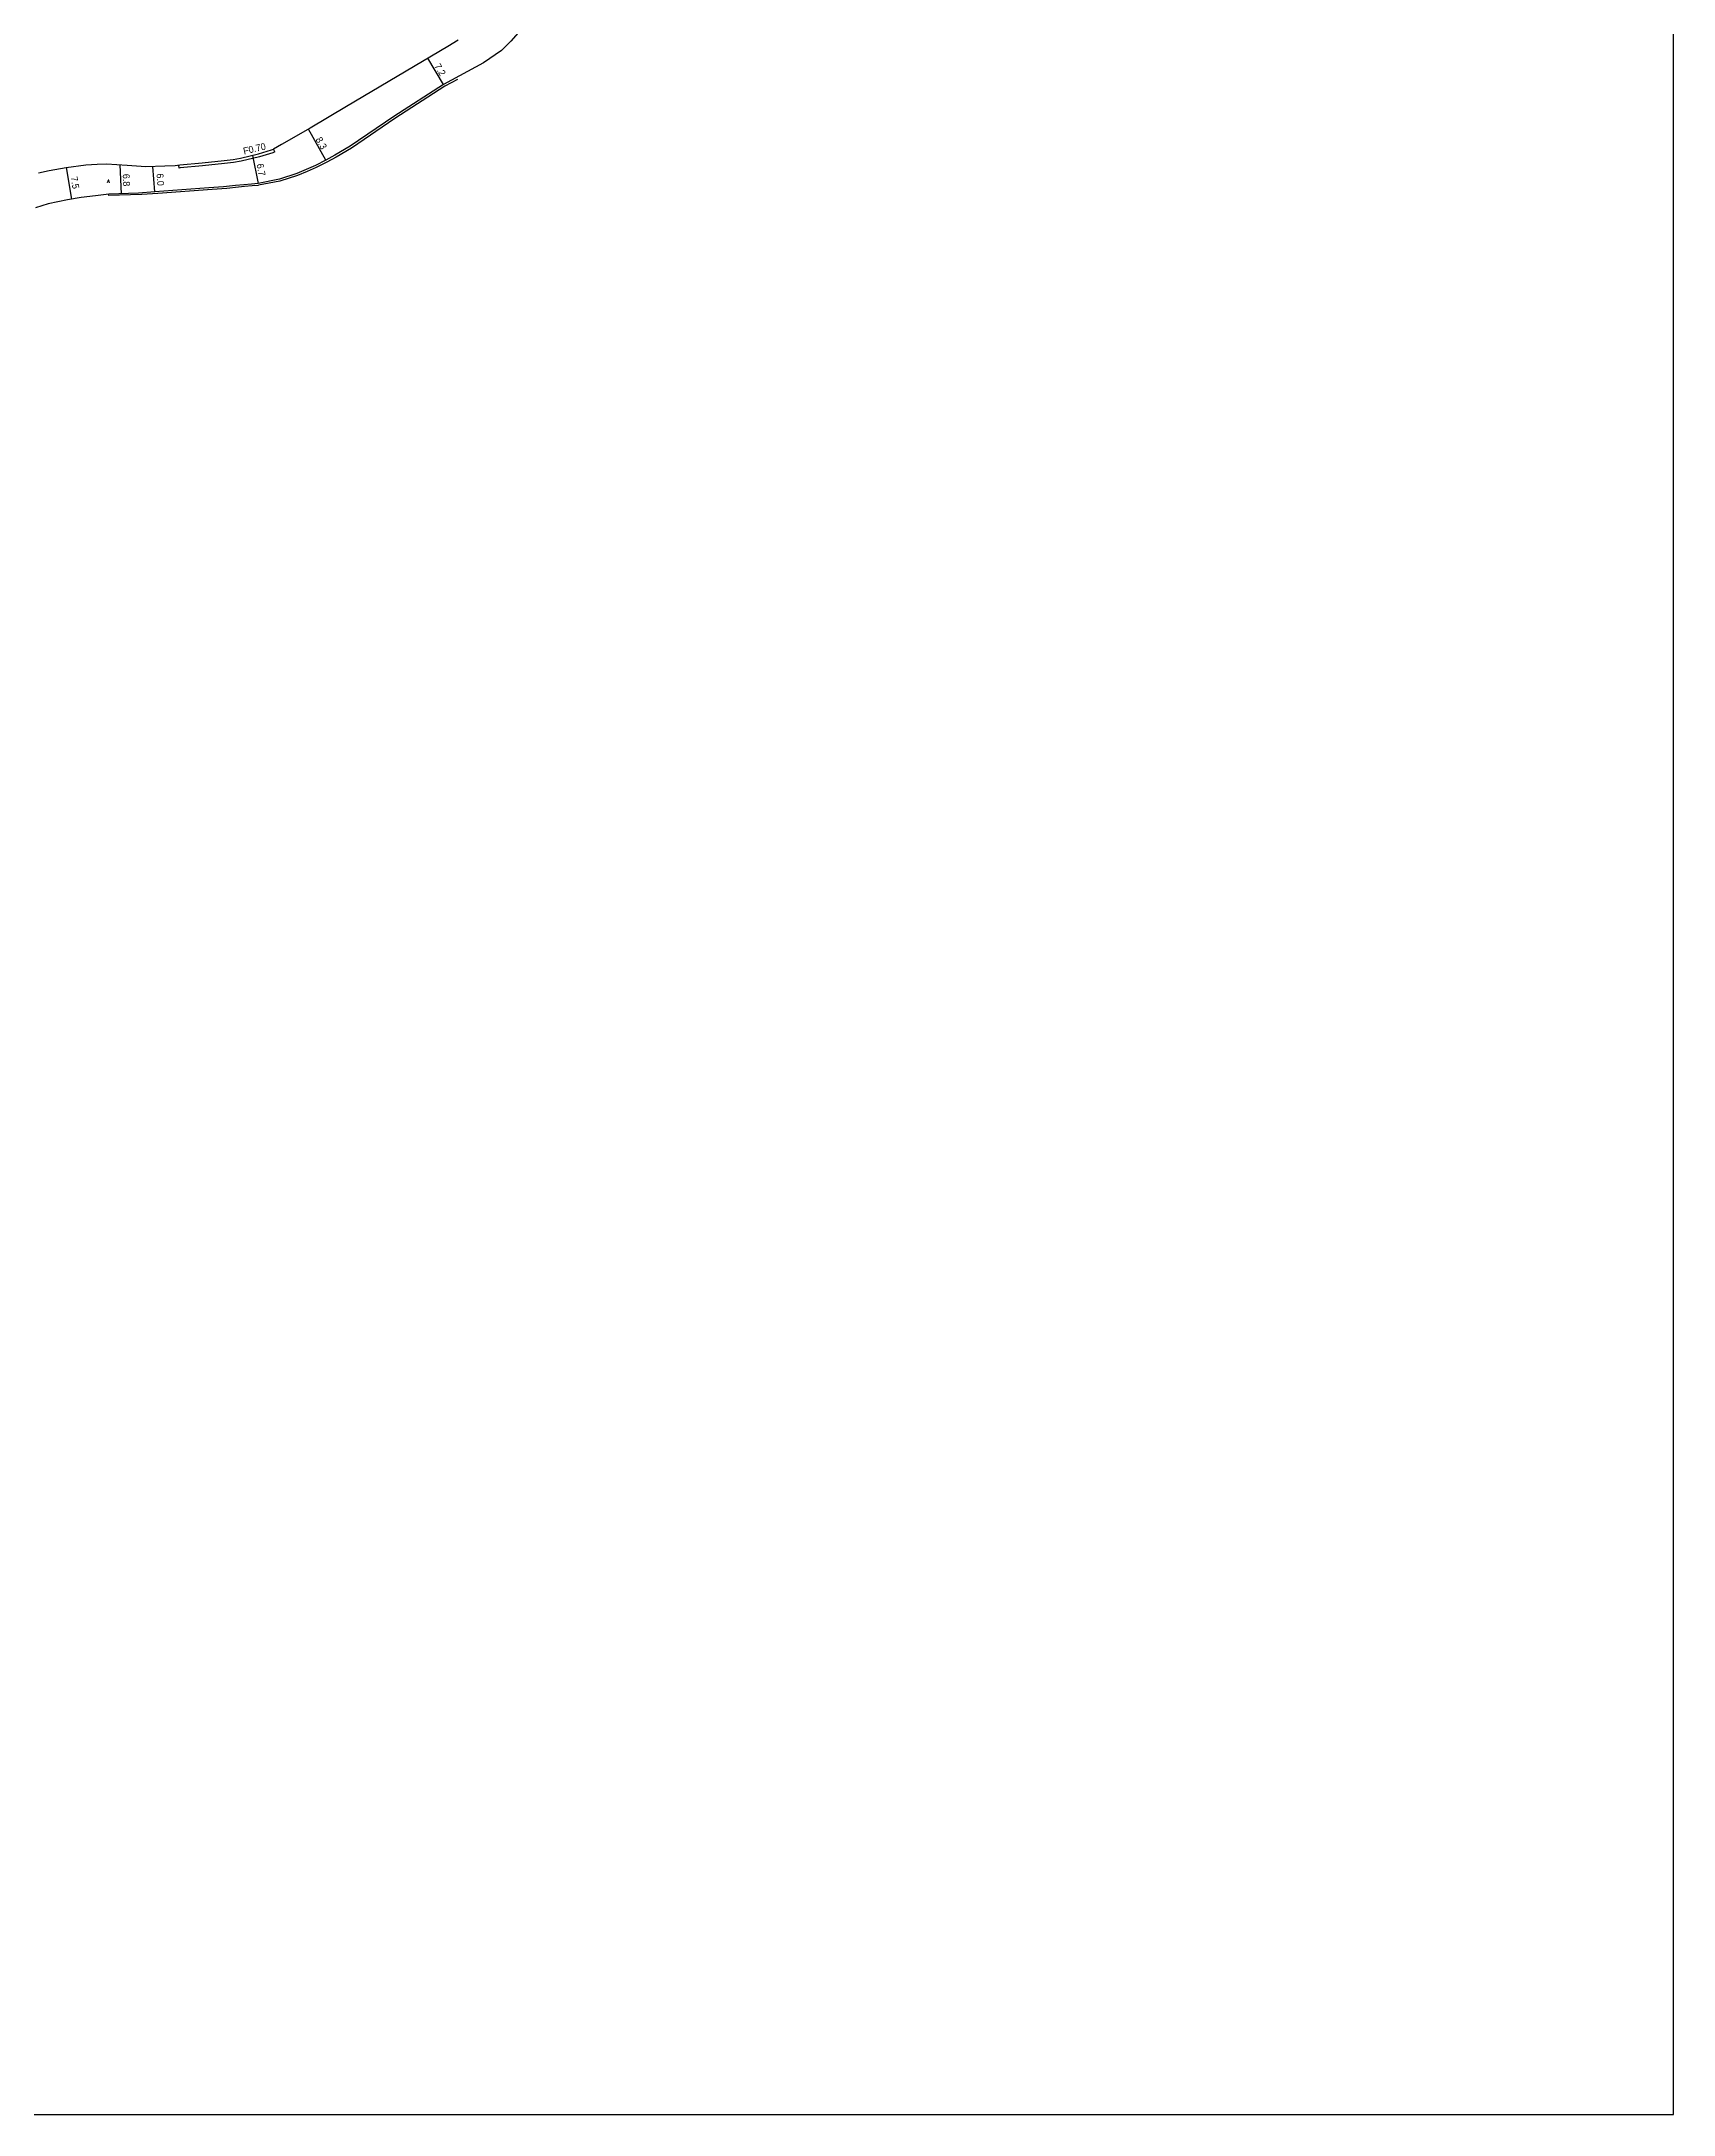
# Model space of a CAD drawing. Header units: metres. Extents: x -24000 to -21600, y -87000 to -84000.
# Drawn here: x -22782.2 to -22400, y -85800 to -85314.4 of the extents above; entities that cross this region are included whole.
import ezdxf

# ---------------------------------------------------------------- set-up
doc = ezdxf.new("R2010")
doc.units = ezdxf.units.M
doc.header["$LTSCALE"] = 2.5
for name, color, linetype in [('側溝・桝', 7, 'Continuous'), ('図郭', 7, 'Continuous'), ('幅員', 7, 'Continuous'), ('歩道・分離帯・安全施設', 7, 'Continuous'), ('舗装', 7, 'Continuous'), ('道路', 7, 'Continuous')]:
    doc.layers.add(name, color=color, linetype=linetype)
doc.styles.get("Standard").update_dxf_attribs({"font": ''})
doc.styles.add('YOKO_DECO', font='txt.shx', dxfattribs={"bigfont": 'extfont.shx'})
doc.styles.get('Standard').set_extended_font_data('@MS PGothic')

msp = doc.modelspace()

# ---------------------------------------------------------------- linework, layer by layer
at = {"layer": '側溝・桝'}
msp.add_lwpolyline([(-22727.62, -85340.3), (-22728.09, -85340.53), (-22731.19, -85341.5), (-22735.48, -85342.51), (-22737.29, -85342.79), (-22739.39, -85343), (-22744.54, -85343.56), (-22749.73, -85344.08), (-22750.01, -85344.11), (-22750.1, -85343.4)], dxfattribs=at)
at = {"layer": '側溝・桝', "flags": 128}
msp.add_lwpolyline([(-22727.62, -85340.3), (-22727.93, -85339.66)], dxfattribs=at)
at = {"layer": '図郭'}
msp.add_lwpolyline([(-23200, -85800), (-22400, -85800), (-22400, -85200), (-23200, -85200)], close=True, dxfattribs=at)
at = {"layer": '幅員', "flags": 128}
for points in [[(-22688.05, -85324.51), (-22691.72, -85318.34)], [(-22715.64, -85342.27), (-22719.73, -85335)]]:
    msp.add_lwpolyline(points, dxfattribs=at)
at = {"layer": '幅員'}
for points in [[(-22776.45, -85343.96), (-22775.2, -85351.35)], [(-22763.85, -85343.32), (-22763.56, -85350.12)], [(-22756.27, -85343.71), (-22755.8, -85349.66)], [(-22732.83, -85341.15), (-22731.51, -85347.72)]]:
    msp.add_lwpolyline(points, dxfattribs=at)
at = {"layer": '歩道・分離帯・安全施設'}
for points in [[(-22684.83, -85323.35), (-22687.79, -85324.95), (-22699.46, -85332.48), (-22709.66, -85339.41), (-22713.25, -85341.56), (-22715.41, -85342.72), (-22717.87, -85343.95), (-22720.01, -85344.94), (-22722.27, -85345.82), (-22726.38, -85347.19), (-22731.43, -85348.13)], [(-22766.58, -85350.48), (-22758.77, -85350.24), (-22754.96, -85349.94), (-22742.26, -85349.05), (-22738.86, -85348.79), (-22736.07, -85348.5), (-22734.65, -85348.35), (-22732.93, -85348.19), (-22731.43, -85348.13)]]:
    msp.add_lwpolyline(points, dxfattribs=at)
at = {"layer": '道路'}
for points in [[(-22668.96, -85310.55), (-22672.34, -85314.39), (-22674.49, -85316.53), (-22678.72, -85319.46), (-22688.05, -85324.51), (-22699.74, -85332.05), (-22709.93, -85338.98), (-22713.5, -85341.11), (-22715.64, -85342.27), (-22718.09, -85343.49), (-22720.21, -85344.47), (-22722.44, -85345.34), (-22726.51, -85346.7), (-22731.51, -85347.72)], [(-22684.65, -85314.11), (-22687.1, -85315.6), (-22710.78, -85329.64), (-22719.3, -85334.76), (-22726.06, -85338.56), (-22727.93, -85339.66)], [(-22782.92, -85345.24), (-22780.44, -85344.7), (-22776.45, -85343.96), (-22771.88, -85343.38), (-22769.19, -85343.19), (-22766.97, -85343.13), (-22762.14, -85343.43), (-22757.83, -85343.77), (-22753.31, -85343.6), (-22750.91, -85343.5), (-22749.81, -85343.36), (-22744.62, -85342.85), (-22739.47, -85342.29), (-22737.38, -85342.08), (-22735.62, -85341.81), (-22731.38, -85340.8), (-22728.35, -85339.86), (-22727.93, -85339.66)], [(-22731.51, -85347.72), (-22733.01, -85347.84), (-22734.83, -85348.04), (-22736.78, -85348.2), (-22739.6, -85348.49), (-22743.02, -85348.76), (-22755.72, -85349.65), (-22759.55, -85349.95), (-22766.47, -85350.24), (-22769.56, -85350.6), (-22772.93, -85350.97), (-22776.17, -85351.52), (-22780.7, -85352.51), (-22783.6, -85353.4)]]:
    msp.add_lwpolyline(points, dxfattribs=at)

# ---------------------------------------------------------------- texts
at = {"layer": '側溝・桝'}
msp.add_text('F0.70', height=1.6, rotation=13, dxfattribs=at).set_placement((-22734.79, -85340.93))
at = {"layer": '幅員'}
for s, rotation, p in [('7.2', 300.6734, (-22690.31, -85320.21)), ('8.3', 299.3511, (-22718.1, -85337.39)), ('6.8', 272, (-22763.2, -85345.48)), ('6.0', 274, (-22755.29, -85345.4)), ('6.7', 281, (-22731.86, -85343.21)), ('7.5', 280, (-22775.43, -85346.22))]:
    msp.add_text(s, height=1.6, rotation=rotation, dxfattribs=at).set_placement(p)
at = {"layer": '舗装', "style": 'YOKO_DECO'}
msp.add_text('A', height=0.75, dxfattribs=at).set_placement((-22766.85, -85347.55, 696.9))

doc.saveas('drawing.dxf')
